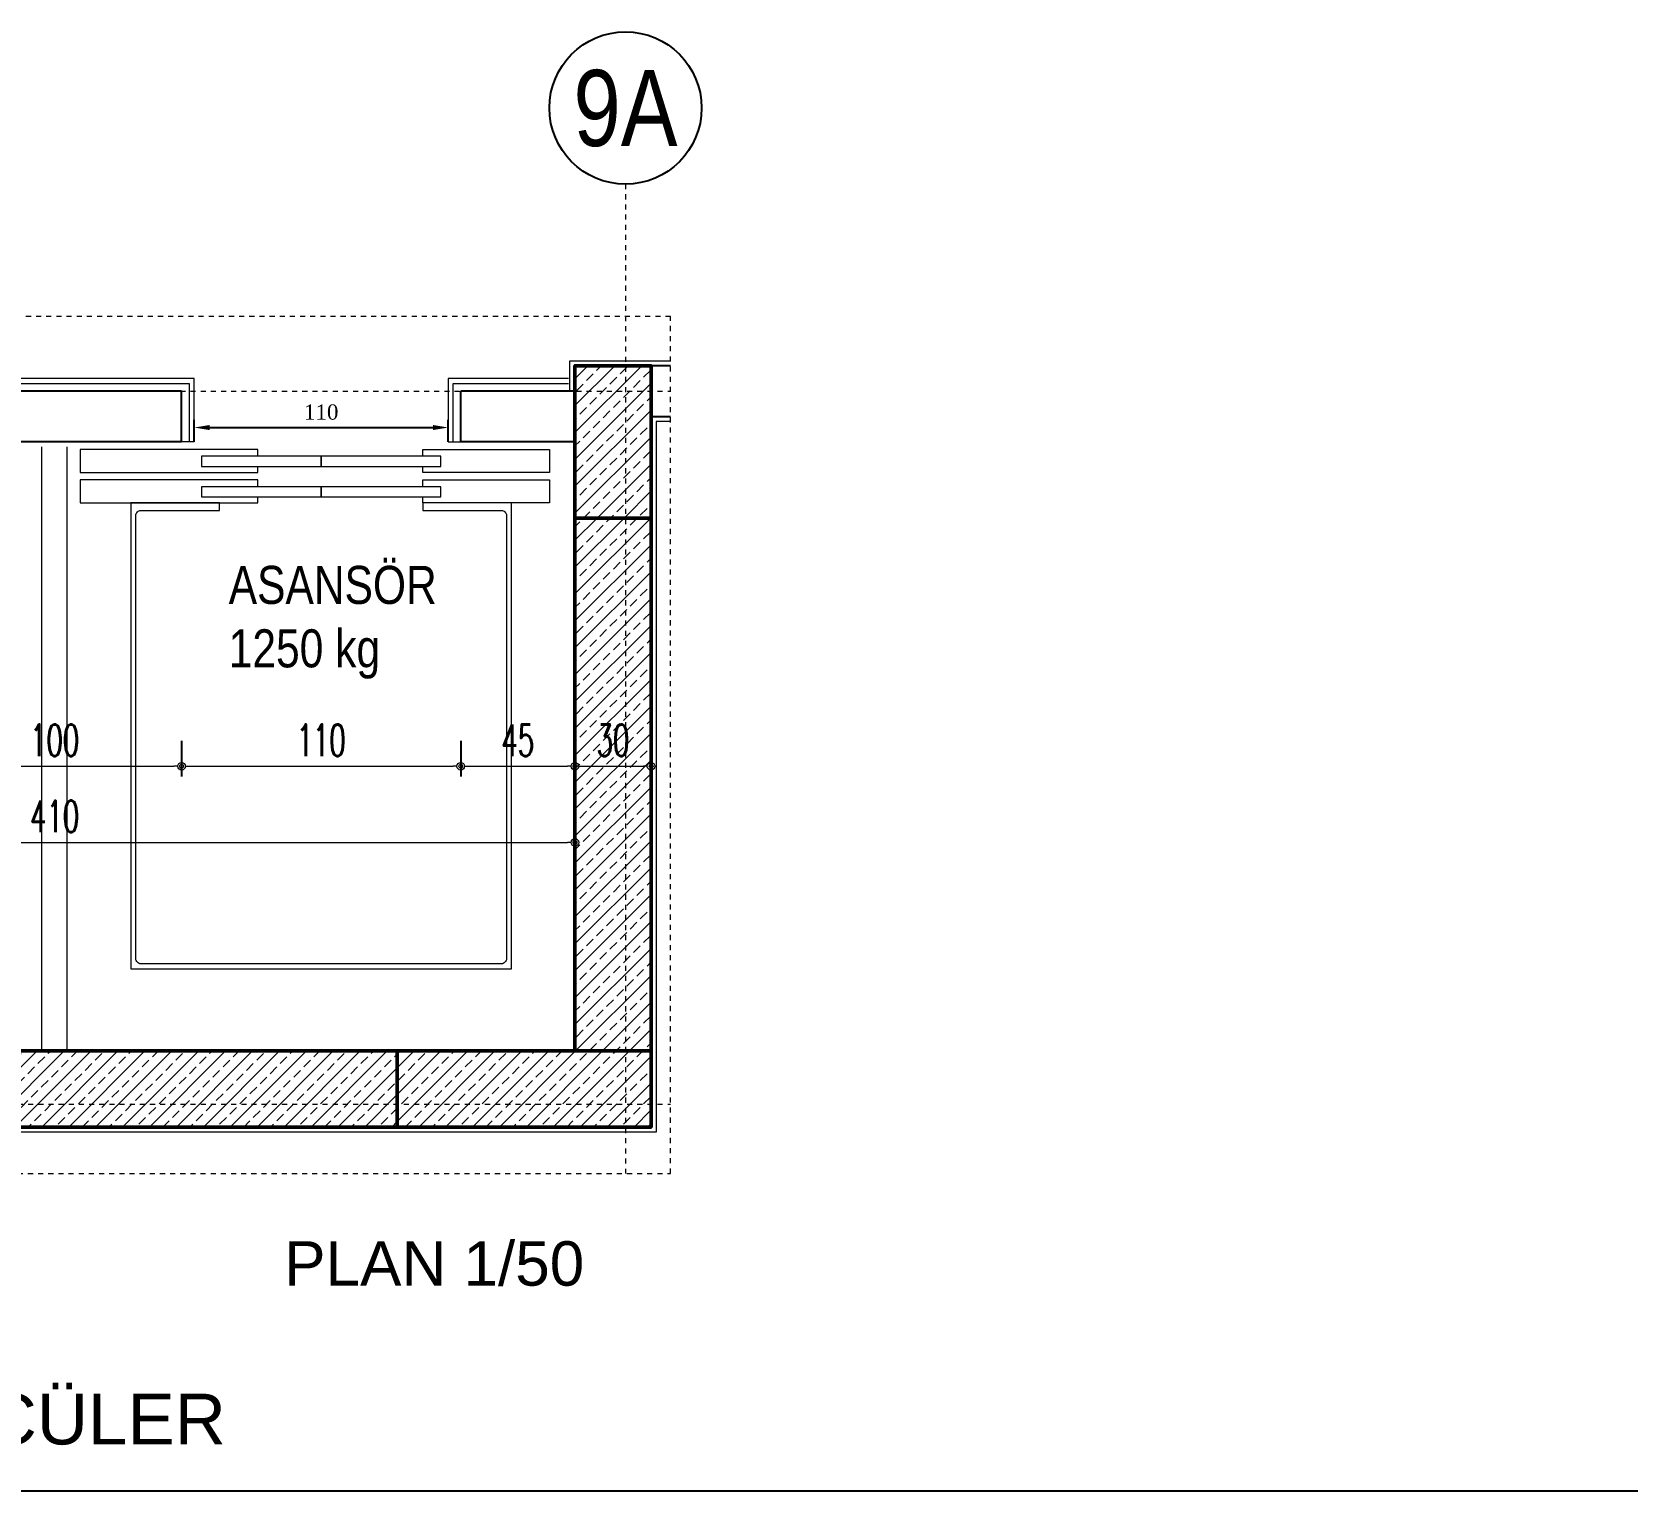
# Model space of a CAD drawing. Extents: x -398 to -185, y 174 to 233.
# Drawn here: x -261 to -229.58, y 173.98 to 202.74 of the extents above; entities that cross this region are included whole.
import ezdxf
from ezdxf.enums import TextEntityAlignment as Align

# ---------------------------------------------------------------- set-up
doc = ezdxf.new("R2010")
doc.units = 0
doc.header["$LTSCALE"] = 0.05
doc.linetypes.add('CENTER', pattern=[50.8, 31.75, -6.35, 6.35, -6.35])
doc.linetypes.add('HIDDEN2', pattern=[0.1875, 0.125, -0.0625])
doc.layers.get('0').update_dxf_attribs({"linetype": 'CONTINUOUS'})
doc.layers.get('DEFPOINTS').update_dxf_attribs({"linetype": 'CONTINUOUS'})
for name, color, linetype, lineweight in [('A-AXIS', 251, 'CENTER', 18), ('A-DIM IN HOR', 152, 'CONTINUOUS', 13), ('A-HATCH', 11, 'CONTINUOUS', 15), ('A-PLASTER', 31, 'CONTINUOUS', 13), ('A-TEXT', 7, 'CONTINUOUS', 18), ('A-TEXT AXIS', 60, 'CONTINUOUS', 25), ('ASANSOR', 8, 'CONTINUOUS', 13), ('DİLATASYON', 11, 'HIDDEN2', 13), ('S-CONCRETE', 6, 'CONTINUOUS', 50)]:
    doc.layers.add(name, color=color, linetype=linetype, lineweight=lineweight)
for name, color, linetype in [('DUVAR', 7, 'CONTINUOUS'), ('LINYE', 7, 'CONTINUOUS'), ('Y', 2, 'CONTINUOUS')]:
    doc.layers.add(name, color=color, linetype=linetype)
doc.styles.add('A', font='cleroy.shx', dxfattribs={"width": 0.8, "height": 5})
doc.styles.add('HELV', font='arial.ttf', dxfattribs={"width": 0.7})
doc.styles.add('INTES', font='times.ttf')
doc.styles.add('S', font='romans.shx', dxfattribs={"width": 0.6, "height": 12.5})
doc.styles.add('TEXT 2 helv', font='helv.shx', dxfattribs={"width": 0.8})
doc.styles.add('TEXT 3 arial', font='arial.ttf', dxfattribs={"width": 0.8})
doc.dimstyles.new('1-50', dxfattribs={"dimtxt": 12.5, "dimasz": 3, "dimexe": 4, "dimexo": 15, "dimgap": 4, "dimtad": 1, "dimdec": 1, "dimdsep": 46, "dimtxsty": 'S', "dimblk": 'ORIGIN2', "dimcen": -25, "dimdle": 1.25, "dimclrd": 256, "dimclre": 256, "dimclrt": 2, "dimadec": 0, "dimazin": 0, "dimtfac": 2.5, "dimtdec": 1, "dimtix": 1, "dimtofl": 0, "dimtmove": 2, "dimatfit": 3, "dimldrblk": 'ORIGIN2', "dimfxl": 17.5, "dimfxlon": 1, "dimtolj": 1, "dimlwd": -1, "dimarcsym": 0})
pattern_1 = [(45, (-249218.6, -106089.1), (-5.30330086, 5.30330086), []), (45, (-249213.2966, -106089.1), (-5.30330086, 5.30330086), [3.75, -1.875])]

# ---------------------------------------------------------------- blocks, each defined once
blk = doc.blocks.new('_Origin2')
blk.add_line((-0.5, 0), (-1, 0))
for radius in [0.5, 0.25]:
    blk.add_circle((0, 0), radius)
blk = doc.blocks.new('*D112')
at = {"layer": 'A-DIM IN HOR', "lineweight": -2, "transparency": 16777216}
for p, q in [((-112.01, -183.83), (-112.01, -197.83)), ((297.99, -183.83), (297.99, -197.83))]:
    blk.add_line(p, q, dxfattribs=at)
at = {"layer": 'A-DIM IN HOR', "transparency": 16777216}
blk.add_line((-109.01, -193.83), (294.99, -193.83), dxfattribs=at)
at = {"layer": 'DEFPOINTS', "color": 0, "transparency": 16777216}
for p in [(-112.01, -56), (297.99, -56), (297.99, -193.83)]:
    blk.add_point(p, dxfattribs=at)
at = {"layer": 'A-DIM IN HOR', "transparency": 16777216, "xscale": 3, "yscale": 3, "zscale": 3, "rotation": 180}
blk.add_blockref('_Origin2', (-112.01, -193.83), dxfattribs=at)
at = {"layer": 'A-DIM IN HOR', "transparency": 16777216, "xscale": 3, "yscale": 3, "zscale": 3}
blk.add_blockref('_Origin2', (297.99, -193.83), dxfattribs=at)
at = {"layer": 'A-DIM IN HOR', "color": 2, "ltscale": 0.5, "transparency": 16777216, "insert": (92.99, -183.58), "char_height": 12.5, "attachment_point": 5, "style": 'S'}
blk.add_mtext('\\A1;410', dxfattribs=at)
blk = doc.blocks.new('*D115')
at = {"layer": 'A-DIM IN HOR', "lineweight": -2, "transparency": 16777216}
for p, q in [((297.99, -153.83), (297.99, -167.83)), ((327.99, -153.83), (327.99, -167.83))]:
    blk.add_line(p, q, dxfattribs=at)
at = {"layer": 'A-DIM IN HOR', "transparency": 16777216}
blk.add_line((300.99, -163.83), (324.99, -163.83), dxfattribs=at)
at = {"layer": 'DEFPOINTS', "color": 0, "transparency": 16777216}
for p in [(297.99, -26), (327.99, -26), (327.99, -163.83)]:
    blk.add_point(p, dxfattribs=at)
at = {"layer": 'A-DIM IN HOR', "transparency": 16777216, "xscale": 3, "yscale": 3, "zscale": 3, "rotation": 180}
blk.add_blockref('_Origin2', (297.99, -163.83), dxfattribs=at)
at = {"layer": 'A-DIM IN HOR', "transparency": 16777216, "xscale": 3, "yscale": 3, "zscale": 3}
blk.add_blockref('_Origin2', (327.99, -163.83), dxfattribs=at)
at = {"layer": 'A-DIM IN HOR', "color": 2, "ltscale": 0.5, "transparency": 16777216, "insert": (312.99, -153.58), "char_height": 12.5, "attachment_point": 5, "style": 'S'}
blk.add_mtext('\\A1;30', dxfattribs=at)
blk = doc.blocks.new('*D120')
at = {"layer": 'A-DIM IN HOR', "lineweight": -2, "transparency": 16777216}
for p, q in [((252.99, -153.83), (252.99, -167.83)), ((297.99, -153.83), (297.99, -167.83))]:
    blk.add_line(p, q, dxfattribs=at)
at = {"layer": 'A-DIM IN HOR', "transparency": 16777216}
blk.add_line((255.99, -163.83), (294.99, -163.83), dxfattribs=at)
at = {"layer": 'DEFPOINTS', "color": 0, "transparency": 16777216}
for p in [(252.99, -26), (297.99, -26), (297.99, -163.83)]:
    blk.add_point(p, dxfattribs=at)
at = {"layer": 'A-DIM IN HOR', "transparency": 16777216, "xscale": 3, "yscale": 3, "zscale": 3, "rotation": 180}
blk.add_blockref('_Origin2', (252.99, -163.83), dxfattribs=at)
at = {"layer": 'A-DIM IN HOR', "transparency": 16777216, "xscale": 3, "yscale": 3, "zscale": 3}
blk.add_blockref('_Origin2', (297.99, -163.83), dxfattribs=at)
at = {"layer": 'A-DIM IN HOR', "color": 2, "ltscale": 0.5, "transparency": 16777216, "insert": (275.49, -153.58), "char_height": 12.5, "attachment_point": 5, "style": 'S'}
blk.add_mtext('\\A1;45', dxfattribs=at)
blk = doc.blocks.new('*D113')
at = {"layer": 'A-DIM IN HOR', "lineweight": -2, "transparency": 16777216}
for p, q in [((142.99, -153.83), (142.99, -167.83)), ((252.99, -153.83), (252.99, -167.83))]:
    blk.add_line(p, q, dxfattribs=at)
at = {"layer": 'A-DIM IN HOR', "transparency": 16777216}
blk.add_line((145.99, -163.83), (249.99, -163.83), dxfattribs=at)
at = {"layer": 'DEFPOINTS', "color": 0, "transparency": 16777216}
for p in [(142.99, -26), (252.99, -26), (252.99, -163.83)]:
    blk.add_point(p, dxfattribs=at)
at = {"layer": 'A-DIM IN HOR', "transparency": 16777216, "xscale": 3, "yscale": 3, "zscale": 3, "rotation": 180}
blk.add_blockref('_Origin2', (142.99, -163.83), dxfattribs=at)
at = {"layer": 'A-DIM IN HOR', "transparency": 16777216, "xscale": 3, "yscale": 3, "zscale": 3}
blk.add_blockref('_Origin2', (252.99, -163.83), dxfattribs=at)
at = {"layer": 'A-DIM IN HOR', "color": 2, "ltscale": 0.5, "transparency": 16777216, "insert": (197.99, -153.58), "char_height": 12.5, "attachment_point": 5, "style": 'S'}
blk.add_mtext('\\A1;110', dxfattribs=at)
blk = doc.blocks.new('*D116')
at = {"layer": 'A-DIM IN HOR', "lineweight": -2, "transparency": 16777216}
for p, q in [((42.99, -153.83), (42.99, -167.83)), ((142.99, -153.83), (142.99, -167.83))]:
    blk.add_line(p, q, dxfattribs=at)
at = {"layer": 'A-DIM IN HOR', "transparency": 16777216}
blk.add_line((45.99, -163.83), (139.99, -163.83), dxfattribs=at)
at = {"layer": 'DEFPOINTS', "color": 0, "transparency": 16777216}
for p in [(42.99, -26), (142.99, -26), (142.99, -163.83)]:
    blk.add_point(p, dxfattribs=at)
at = {"layer": 'A-DIM IN HOR', "transparency": 16777216, "xscale": 3, "yscale": 3, "zscale": 3, "rotation": 180}
blk.add_blockref('_Origin2', (42.99, -163.83), dxfattribs=at)
at = {"layer": 'A-DIM IN HOR', "transparency": 16777216, "xscale": 3, "yscale": 3, "zscale": 3}
blk.add_blockref('_Origin2', (142.99, -163.83), dxfattribs=at)
at = {"layer": 'A-DIM IN HOR', "color": 2, "ltscale": 0.5, "transparency": 16777216, "insert": (92.99, -153.58), "char_height": 12.5, "attachment_point": 5, "style": 'S'}
blk.add_mtext('\\A1;100', dxfattribs=at)
blk = doc.blocks.new('ASDASDASDASDASD')
at = {"layer": 'A-HATCH'}
h = blk.add_hatch(dxfattribs=at)
h.set_pattern_fill('ANSI33', color=256, scale=30, style=0)
h.set_pattern_definition(pattern_1)
h.paths.add_polyline_path([(327.99, -6), (297.99, -6), (297.99, -66), (327.99, -66)])
h = blk.add_hatch(dxfattribs=at)
h.set_pattern_fill('ANSI33', color=256, scale=30, style=0)
h.set_pattern_definition(pattern_1)
h.paths.add_polyline_path([(327.99, -66), (297.99, -66), (297.99, -276), (327.99, -276)])
h = blk.add_hatch(dxfattribs=at)
h.set_pattern_fill('ANSI33', color=256, scale=30, style=0)
h.set_pattern_definition(pattern_1)
h.paths.add_polyline_path([(-142.01, -324.3), (-112.01, -324.3), (-112.01, -306), (227.99, -306), (227.99, -276), (-112.01, -276), (-112.01, -106), (-142.01, -106)])
h = blk.add_hatch(dxfattribs=at)
h.set_pattern_fill('ANSI33', color=256, scale=30, style=0)
h.set_pattern_definition(pattern_1)
h.paths.add_polyline_path([(227.99, -276), (327.99, -276), (327.99, -306), (227.99, -306)], flags=0)
at = {"layer": 'A-AXIS'}
for p, q in [((317.9, 65.59), (317.9, -324.3)), ((-229.46, -16), (335.67, -16)), ((-229.46, -296.94), (335.67, -296.94))]:
    blk.add_line(p, q, dxfattribs=at)
at = {"layer": 'A-PLASTER'}
for p, q in [((327.99, -28), (327.99, -28)), ((329.99, -28), (329.99, -308)), ((335.67, -28), (329.99, -28)), ((329.99, -308), (-30.01, -308))]:
    blk.add_line(p, q, dxfattribs=at)
at = {"layer": 'A-PLASTER', "ltscale": 1.5}
for p, q in [((147.99, -36), (142.99, -36)), ((247.99, -36), (252.99, -36))]:
    blk.add_line(p, q, dxfattribs=at)
at = {"layer": 'A-PLASTER'}
blk.add_lwpolyline([(295.99, -16), (295.99, -4), (327.99, -4), (327.99, -4), (335.67, -4)], dxfattribs=at)
at = {"layer": 'A-PLASTER', "ltscale": 1.5}
for points in [[(147.99, -36), (147.99, -11), (37.99, -11), (37.99, -36)], [(295.49, -11), (247.99, -11), (247.99, -36)], [(39.99, -36), (39.99, -13), (145.99, -13), (145.99, -36)], [(249.99, -36), (249.99, -13), (295.49, -13)]]:
    blk.add_lwpolyline(points, dxfattribs=at)
at = {"layer": 'A-TEXT AXIS'}
blk.add_circle((317.9, 95.59), 30, dxfattribs=at)
at = {"layer": 'ASANSOR'}
for p, q in [((87.9, -276), (87.9, -38)), ((97.9, -276), (97.9, -38))]:
    blk.add_line(p, q, dxfattribs=at)
for points in [[(172.99, -41.67), (172.99, -39), (102.99, -39), (102.99, -48), (172.99, -48), (172.99, -45.67)], [(237.99, -41.67), (237.99, -39), (287.99, -39), (287.99, -48), (237.99, -48), (237.99, -45.67)], [(172.99, -53.67), (172.99, -51), (102.99, -51), (102.99, -60), (172.99, -60), (172.99, -57.67)], [(237.99, -53.67), (237.99, -51), (287.99, -51), (287.99, -60), (237.99, -60), (237.99, -57.67)]]:
    blk.add_lwpolyline(points, dxfattribs=at)
for points in [[(150.81, -45.67), (197.99, -45.67), (197.99, -41.67), (150.81, -41.67)], [(197.99, -45.67), (245.17, -45.67), (245.17, -41.67), (197.99, -41.67)], [(150.81, -57.67), (197.99, -57.67), (197.99, -53.67), (150.81, -53.67)], [(197.99, -57.67), (245.17, -57.67), (245.17, -53.67), (197.99, -53.67)]]:
    blk.add_lwpolyline(points, close=True, dxfattribs=at)
blk.add_lwpolyline([(122.99, -243.67), (272.99, -243.67), (272.99, -60), (237.99, -60), (237.99, -63), (268.99, -63, -0.414214), (270.99, -65), (270.99, -239.67, -0.414214), (268.99, -241.67), (126.99, -241.67, -0.414214), (124.99, -239.67), (124.99, -65, -0.414214), (126.99, -63), (157.99, -63), (157.99, -60), (122.99, -60)], format="xyb", close=True, dxfattribs=at)
at = {"layer": 'DİLATASYON', "linetype": 'HIDDEN2', "ltscale": 125}
blk.add_lwpolyline([(-157.53, -324.3), (335.67, -324.3), (335.67, 13.41), (-157.53, 13.41)], close=True, dxfattribs=at)
at = {"layer": 'DUVAR'}
for p, q in [((327.99, -6), (327.99, -6)), ((335.67, -6), (327.99, -6)), ((142.99, -16), (42.99, -16)), ((142.99, -36), (142.99, -16)), ((252.99, -36), (252.99, -16)), ((297.99, -16), (252.99, -16)), ((327.99, -26), (327.99, -26)), ((327.99, -26), (335.67, -26)), ((142.99, -36), (42.99, -36)), ((297.99, -36), (252.99, -36))]:
    blk.add_line(p, q, dxfattribs=at)
at = {"layer": 'S-CONCRETE'}
for p, q in [((297.99, -276), (297.99, -66)), ((297.99, -66), (327.99, -66)), ((327.99, -66), (327.99, -276)), ((-112.01, -276), (227.99, -276)), ((-112.01, -306), (227.99, -306))]:
    blk.add_line(p, q, dxfattribs=at)
for points in [[(297.99, -66), (327.99, -66), (327.99, -6), (297.99, -6)], [(227.99, -276), (327.99, -276), (327.99, -306), (227.99, -306)]]:
    blk.add_lwpolyline(points, close=True, dxfattribs=at)
at = {"layer": 'A-TEXT', "style": 'TEXT 3 arial'}
blk.add_text('PLAN 1/50', height=17.5, dxfattribs=at).set_placement((301.64, -359.77), align=Align.MIDDLE_RIGHT)
at = {"layer": 'A-TEXT AXIS', "style": 'TEXT 2 helv', "width": 0.8}
blk.add_text('9A', height=30, dxfattribs=at).set_placement((317.9, 95.59), align=Align.MIDDLE_CENTER)
at = {"layer": 'Y', "insert": (161.56, -84.85), "char_height": 15, "width": 81.9153, "attachment_point": 1, "style": 'A'}
blk.add_mtext('{\\fArial|b0|i0|c162|p34;ASANSÖR\\P1250 kg}', dxfattribs=at)
at = {"layer": 'A-DIM IN HOR'}
for base, p1, p2, picture, middle in [((142.99, -163.83), (42.99, -26), (142.99, -26), '*D116', (92.99, -153.58)), ((252.99, -163.83), (142.99, -26), (252.99, -26), '*D113', (197.99, -153.58)), ((297.99, -163.83), (252.99, -26), (297.99, -26), '*D120', (275.49, -153.58)), ((327.99, -163.83), (297.99, -26), (327.99, -26), '*D115', (312.99, -153.58)), ((297.99, -193.83), (-112.01, -56), (297.99, -56), '*D112', (92.99, -183.58))]:
    dim = blk.add_linear_dim(base=base, p1=p1, p2=p2, dimstyle='1-50', override={"dimfxl": 10}, dxfattribs=at)
    dim.commit()
    dim.dimension.update_dxf_attribs({"geometry": picture, "text_midpoint": middle})

msp = doc.modelspace()

# ---------------------------------------------------------------- linework, layer by layer
at = {"layer": 'DUVAR', "color": 5, "ltscale": 0.5}
for p, q in [((-257.805, 194.657), (-257.805, 195.09)), ((-257.505, 194.94), (-253.105, 194.94)), ((-252.805, 194.657), (-252.805, 195.09))]:
    msp.add_line(p, q, dxfattribs=at)
at = {"layer": 'DUVAR'}
msp.add_line((-184.623, 173.983), (-384.567, 173.983), dxfattribs=at)
at = {"layer": 'DUVAR', "color": 4, "ltscale": 0.5}
msp.add_lwpolyline([(-184.623, 173.984), (-384.567, 173.984)], dxfattribs=at)
at = {"layer": 'DUVAR', "color": 5}
for points in [[(-257.505, 194.99), (-257.505, 194.89), (-257.805, 194.94)], [(-253.105, 194.89), (-253.105, 194.99), (-252.805, 194.94)]]:
    msp.add_solid(points, dxfattribs=at)

# ---------------------------------------------------------------- block references
at = {"layer": 'DUVAR', "color": 4, "ltscale": 0.5, "xscale": 0.05, "yscale": 0.05, "zscale": 0.05}
msp.add_blockref('ASDASDASDASDASD', (-265.205, 196.457), dxfattribs=at)

# ---------------------------------------------------------------- texts
at = {"layer": 'DUVAR', "color": 2, "ltscale": 0.5, "insert": (-255.305, 195.243), "char_height": 0.3, "attachment_point": 5, "style": 'INTES'}
msp.add_mtext('\\A1;110', dxfattribs=at)
at = {"layer": 'LINYE', "style": 'HELV'}
msp.add_text('ÖLÇÜLER', height=1, dxfattribs=at).set_placement((-260.481, 174.902), align=Align.CENTER)

doc.saveas('drawing.dxf')
